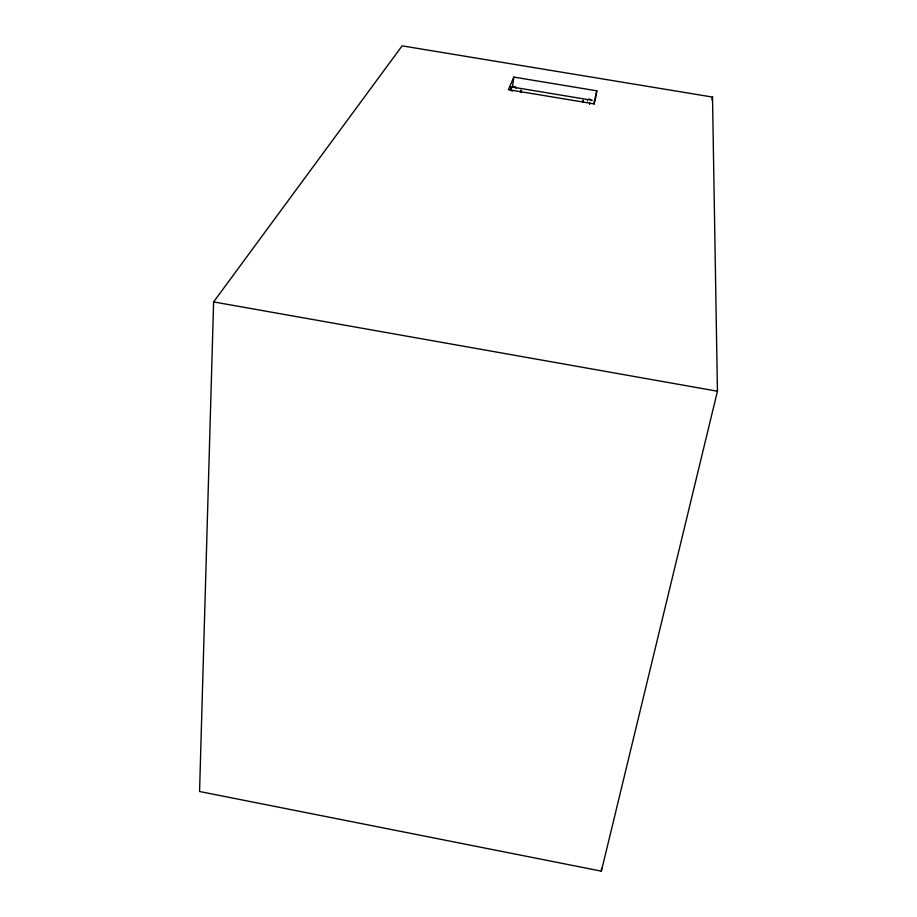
<?xml version="1.0" encoding="UTF-8"?>
<svg xmlns="http://www.w3.org/2000/svg" width="917" height="917" viewBox="0 0 917 917"><rect width="100%" height="100%" fill="white"/><g stroke="black" fill="none" stroke-linecap="round" stroke-linejoin="round"><path stroke-width="1.38" d="M213.615 301.922L199.562 791.509L601.369 871.15L717.438 391.227L712.509 97.076L402.127 45.85L213.615 301.922L717.438 391.227M511.331 87.505L511.308 86.622L510.414 90.382M601.369 871.15L601.609 868.296M582.696 102.131L582.983 100.331L582.616 102.005M520.833 92.365L520.982 90.038L520.375 92.468M511.25 88.433L510.907 90.726M595.133 100.79L596.829 90.817L513.841 77.085L512.465 87.069L586.731 99.391M594.159 104.297L594.732 101.179M512.248 91.196L512.133 90.737M711.913 99.873L712.509 97.076M596.829 90.817L593.746 103.827L508.419 89.66L513.841 77.085M587.912 99.712L588.244 99.414A1.742 1.708 7.6 0 1 590.674 99.815L590.88 100.205M513.784 87.195L515.996 87.562M589.528 99.861L592.336 100.32M587.533 100.962A1.742 1.708 7.6 0 1 587.545 100.515M513.188 87.665A1.926 1.857 37.4 0 1 513.531 87.321L513.967 87.092A1.926 1.857 37.4 0 1 515.847 87.402L516.202 87.768A1.926 1.857 37.4 0 1 516.443 88.204M589.769 103.151L589.631 104.045L589.769 103.151"/></g></svg>
